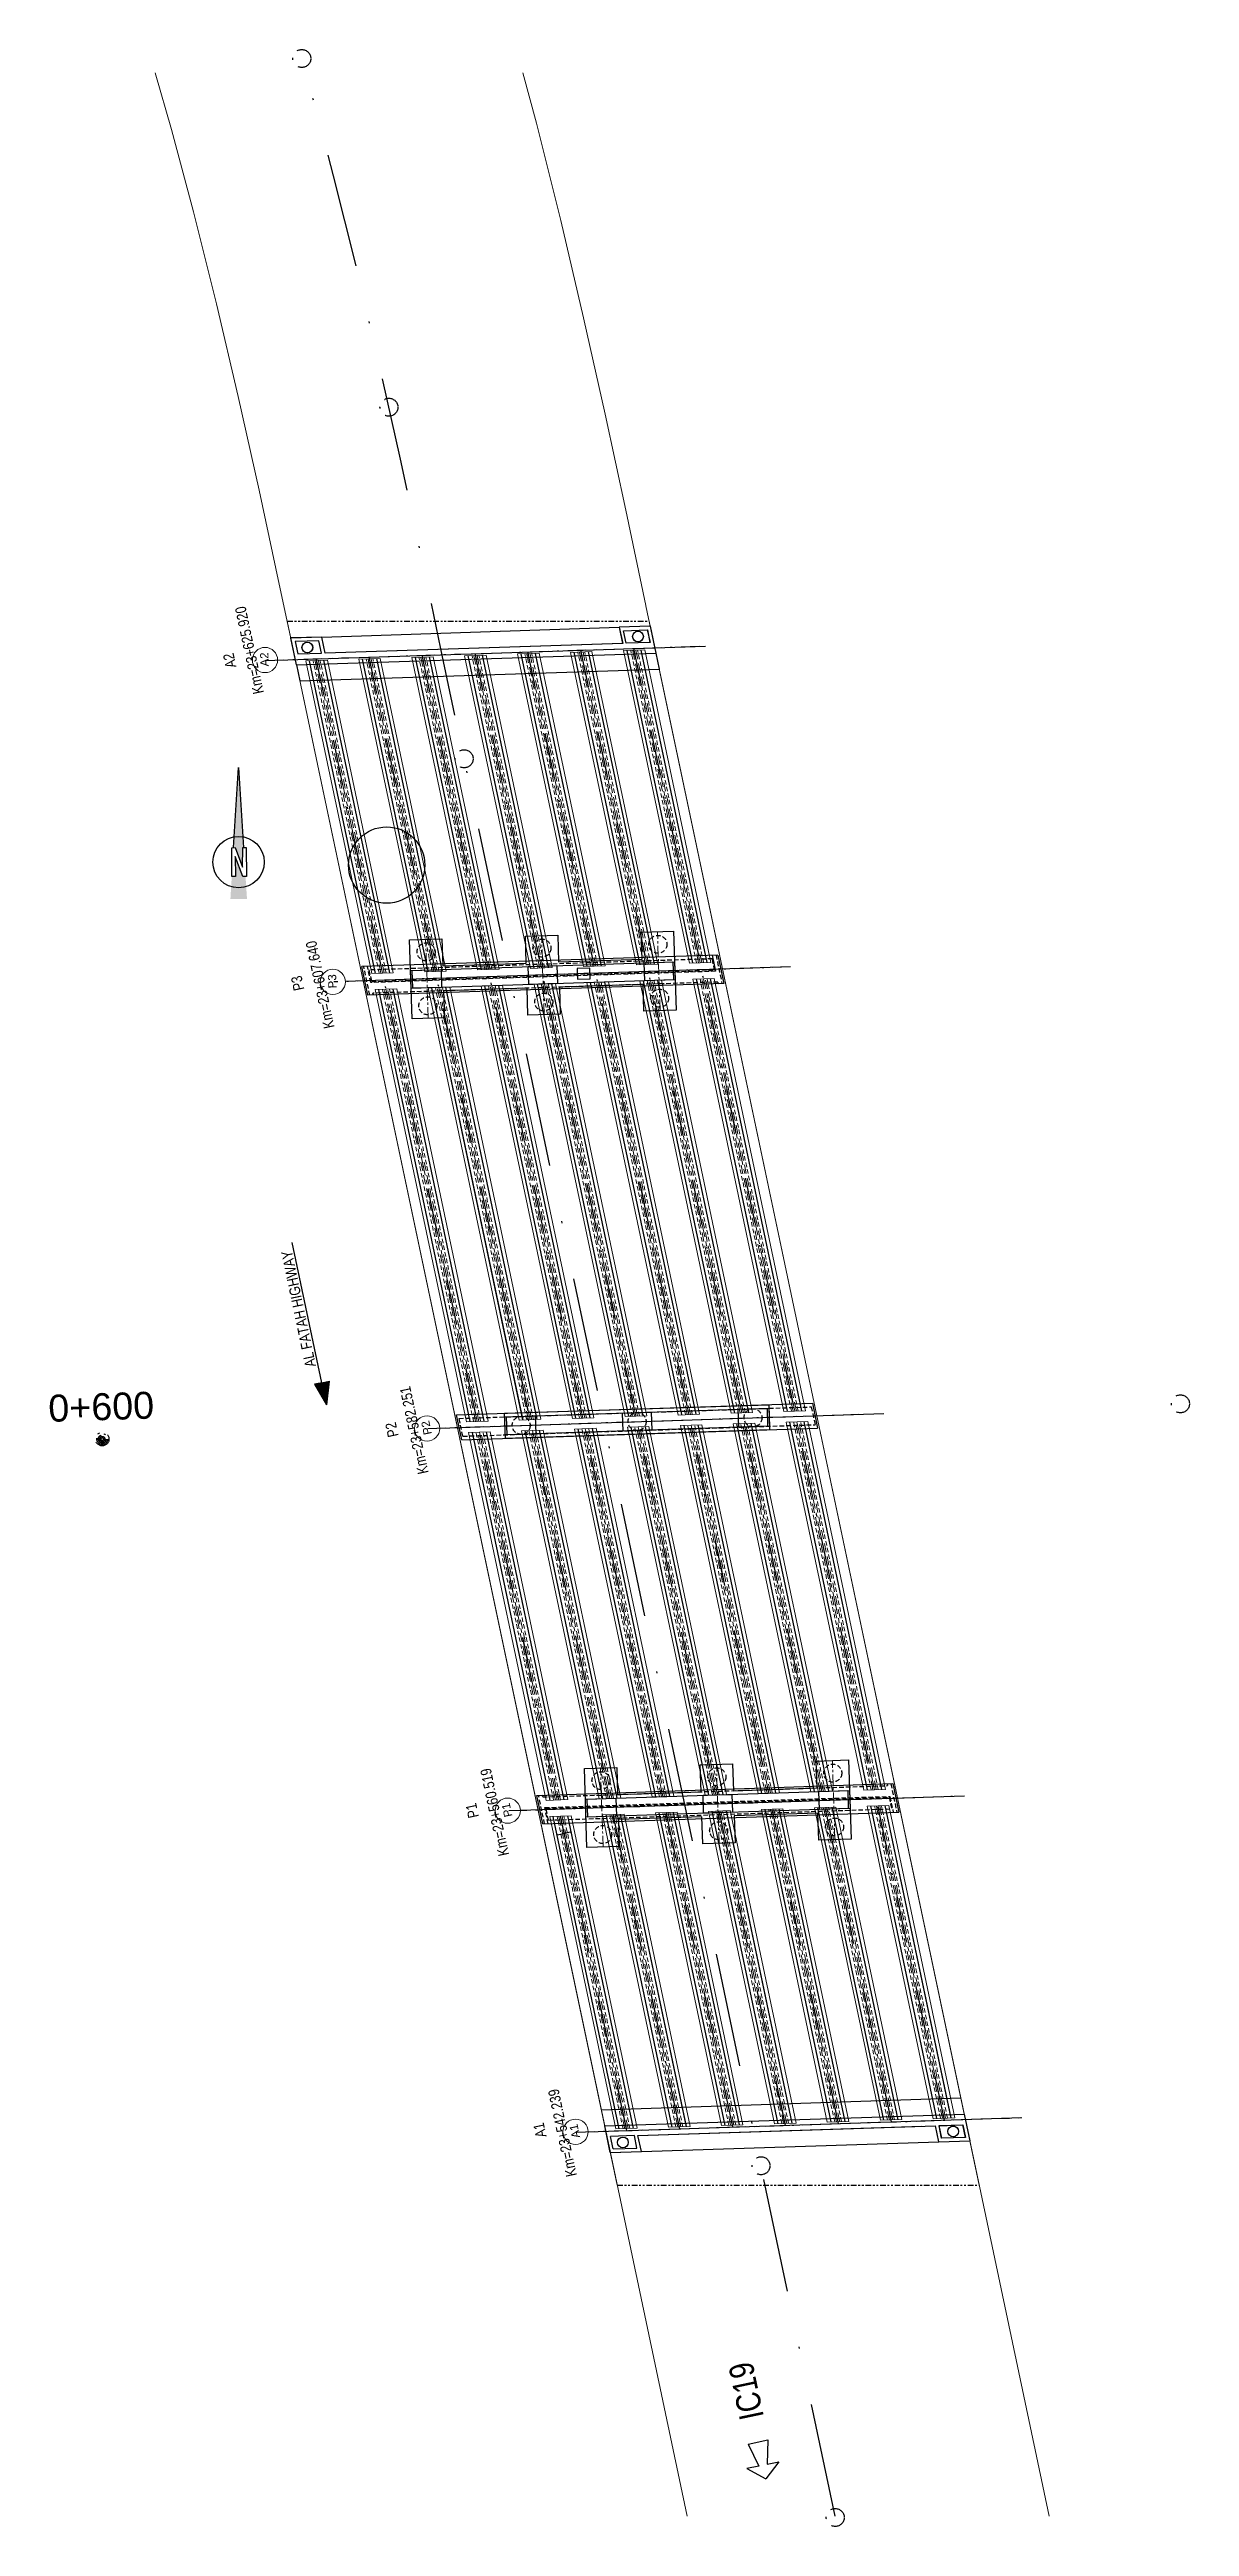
# Model space of a CAD drawing. Header units: metres. Extents: x 224451 to 224514, y 3642199 to 3642337.
import ezdxf
from ezdxf.enums import TextEntityAlignment as Align

# ---------------------------------------------------------------- set-up
doc = ezdxf.new("R2010")
doc.units = ezdxf.units.M
for name, pattern in [('CENTER', [2, 1.25, -0.25, 0.25, -0.25]), ('DASHDOT', [25.4, 12.7, -6.35, 0, -6.35]), ('DASHDOT2', [0.5, 0.25, -0.125, 0, -0.125]), ('DASHDOTX2', [2, 1, -0.5, 0, -0.5]), ('DASHED', [0.75, 0.5, -0.25]), ('Eixos TRI-312-Part4$0$DASHDOTX2', [2, 1, -0.5, 0, -0.5]), ('HIDDEN', [0.375, 0.25, -0.125]), ('PHANTOM2', [1.25, 0.625, -0.125, 0.125, -0.125, 0.125, -0.125]), ('right of way LBCD$0$DIVIDE', [1.25, 0.5, -0.25, 0, -0.25, 0, -0.25])]:
    doc.linetypes.add(name, pattern=pattern)
for name, color, linetype in [('-أعمدة', 3, 'Continuous'), ('-خوازيق', 7, 'Continuous'), ('-قاعدة', 4, 'Continuous'), ('-محاور', 1, 'Continuous'), ('00-Pn-R-Cut line', 1, 'PHANTOM2'), ('_Alinhamentos de pilares', 2, 'DASHDOTX2'), ('_Alinhamentos de vigas', 4, 'DASHDOT2'), ('_LIMITE DO TABULEIRO', 7, 'Continuous'), ('Corte_G', 3, 'Continuous'), ('Eixos TRI-312-Part4$0$AXIS_ROADS', 1, 'Eixos TRI-312-Part4$0$DASHDOTX2'), ('Eixos TRI-312-Part4$0$AXIS_TRR', 1, 'Eixos TRI-312-Part4$0$DASHDOTX2'), ('Invisivel', 1, 'HIDDEN'), ('Invisível_G', 1, 'HIDDEN'), ('right of way LBCD$0$R.O.W. LBCD', 5, 'right of way LBCD$0$DIVIDE'), ('TEXTO', 7, 'Continuous'), ('Txt Planta ICs-Part3$0$Norte Centro', 7, 'Continuous'), ('Vista_G', 7, 'Continuous')]:
    doc.layers.add(name, color=color, linetype=linetype)
for name, color, linetype, lineweight in [('Coordinate Points', 7, 'Continuous', 0), ('S-BEAM-CNTR', 253, 'CENTER', 5), ('S-BEAM-HDEN', 3, 'DASHED', 20), ('S-BRDG-PCST', 91, 'Continuous', 20), ('S-COLS-CNTR', 253, 'CENTER', 5), ('S-FNDN-CNTR', 1, 'CENTER', 5), ('S-TEXT-0050', 2, 'Continuous', 9), ('Traçado TRI-312-Part4$0$Shoulder', 10, 'Continuous', 5)]:
    doc.layers.add(name, color=color, linetype=linetype, lineweight=lineweight)
doc.styles.add('Arial', font='arial.ttf')
doc.styles.add('Eixos TRI-312-Part4$0$STANDARD', font='arial.ttf')
doc.styles.add('S-TEXT-METR-MILL-075', font='arial.ttf', dxfattribs={"height": 0.1875})
doc.styles.get("Standard").update_dxf_attribs({"font": 'simplex.shx'})
doc.dimstyles.get("Standard").update_dxf_attribs({"dimtxt": 0.18, "dimasz": 0.18, "dimexe": 0.18, "dimexo": 0.0625, "dimgap": 0.09, "dimtad": 0, "dimtih": 1, "dimtoh": 1, "dimdec": 4, "dimzin": 0, "dimdsep": 46, "dimtxsty": 'Standard', "dimcen": 0.09, "dimadec": 0, "dimazin": 0, "dimtfac": 1, "dimtdec": 4, "dimtofl": 0, "dimtmove": 0, "dimatfit": 3, "dimfxl": 1, "dimtolj": 1, "dimtzin": 0, "dimarcsym": 0})

# ---------------------------------------------------------------- blocks, each defined once
blk = doc.blocks.new('45rtdf')
at = {"layer": '00-Pn-R-Cut line', "ltscale": 0.5}
for p, q in [((224463.87, 3642305.39), (224484, 3642305.39)), ((224482.22, 3642218.39), (224502.36, 3642218.39))]:
    blk.add_line(p, q, dxfattribs=at)
at = {"layer": '_Alinhamentos de pilares'}
for p, q in [((224462.69, 3642303.21), (224487.14, 3642304.01)), ((224491.87, 3642286.16), (224466.46, 3642285.33)), ((224471.7, 3642260.48), (224495.64, 3642261.27)), ((224476.19, 3642239.22), (224501.09, 3642240.03)), ((224479.96, 3642221.33), (224504.73, 3642222.14))]:
    blk.add_line(p, q, dxfattribs=at)
at = {"layer": '_Alinhamentos de vigas', "color": 1, "linetype": 'Continuous'}
for p, q in [((224468.78, 3642285.8), (224465.11, 3642303.19)), ((224469.57, 3642285.83), (224465.9, 3642303.22)), ((224471.72, 3642285.9), (224468.05, 3642303.29)), ((224472.51, 3642285.92), (224468.85, 3642303.31)), ((224474.67, 3642285.99), (224471, 3642303.38)), ((224475.46, 3642286.02), (224471.79, 3642303.41)), ((224477.61, 3642286.09), (224473.94, 3642303.48)), ((224478.4, 3642286.12), (224474.73, 3642303.51)), ((224480.55, 3642286.19), (224476.89, 3642303.58)), ((224481.35, 3642286.21), (224477.68, 3642303.6)), ((224483.5, 3642286.28), (224479.83, 3642303.67)), ((224484.29, 3642286.31), (224480.62, 3642303.7)), ((224486.44, 3642286.38), (224482.77, 3642303.77)), ((224487.23, 3642286.41), (224483.56, 3642303.79)), ((224474.04, 3642260.86), (224468.97, 3642284.91)), ((224474.83, 3642260.89), (224469.76, 3642284.93)), ((224476.98, 3642260.96), (224471.91, 3642285)), ((224477.78, 3642260.98), (224472.7, 3642285.03)), ((224479.93, 3642261.05), (224474.86, 3642285.1)), ((224480.72, 3642261.08), (224475.65, 3642285.13)), ((224482.87, 3642261.15), (224477.8, 3642285.2)), ((224483.66, 3642261.18), (224478.59, 3642285.22)), ((224485.82, 3642261.25), (224480.74, 3642285.29)), ((224486.61, 3642261.27), (224481.53, 3642285.32)), ((224488.76, 3642261.34), (224483.69, 3642285.39)), ((224489.55, 3642261.37), (224484.48, 3642285.41)), ((224491.7, 3642261.44), (224486.63, 3642285.49)), ((224492.49, 3642261.46), (224487.42, 3642285.51)), ((224478.49, 3642239.79), (224474.17, 3642260.26)), ((224479.28, 3642239.82), (224474.96, 3642260.29)), ((224481.43, 3642239.89), (224477.11, 3642260.36)), ((224482.22, 3642239.92), (224477.9, 3642260.39)), ((224484.37, 3642239.99), (224480.05, 3642260.46)), ((224485.16, 3642240.01), (224480.85, 3642260.48)), ((224487.32, 3642240.08), (224483, 3642260.55)), ((224488.11, 3642240.11), (224483.79, 3642260.58)), ((224490.26, 3642240.18), (224485.94, 3642260.65)), ((224491.05, 3642240.21), (224486.73, 3642260.68)), ((224493.2, 3642240.28), (224488.88, 3642260.75)), ((224493.99, 3642240.3), (224489.68, 3642260.77)), ((224496.15, 3642240.37), (224491.83, 3642260.84)), ((224496.94, 3642240.4), (224492.62, 3642260.87)), ((224497.85, 3642222.02), (224494.18, 3642239.41)), ((224500, 3642222.09), (224496.34, 3642239.48)), ((224500.8, 3642222.11), (224497.13, 3642239.5)), ((224482.34, 3642221.51), (224478.67, 3642238.9)), ((224483.13, 3642221.54), (224479.47, 3642238.93)), ((224485.29, 3642221.61), (224481.62, 3642239)), ((224486.08, 3642221.63), (224482.41, 3642239.02)), ((224488.23, 3642221.7), (224484.56, 3642239.09)), ((224489.02, 3642221.73), (224485.35, 3642239.12)), ((224491.17, 3642221.8), (224487.5, 3642239.19)), ((224491.96, 3642221.83), (224488.3, 3642239.21)), ((224494.12, 3642221.9), (224490.45, 3642239.29)), ((224494.91, 3642221.92), (224491.24, 3642239.31)), ((224497.06, 3642221.99), (224493.39, 3642239.38))]:
    blk.add_line(p, q, dxfattribs=at)
at = {"layer": '_Alinhamentos de vigas', "ltscale": 10}
for p, q in [((224482.76, 3642221.42), (224465.49, 3642303.3)), ((224485.7, 3642221.52), (224468.43, 3642303.4)), ((224488.65, 3642221.62), (224471.37, 3642303.5)), ((224491.59, 3642221.71), (224474.32, 3642303.59)), ((224494.53, 3642221.81), (224477.26, 3642303.69)), ((224497.48, 3642221.91), (224480.2, 3642303.78)), ((224500.42, 3642222), (224483.15, 3642303.88))]:
    blk.add_line(p, q, dxfattribs=at)
at = {"layer": '_LIMITE DO TABULEIRO'}
for p, q in [((224487.82, 3642286.82), (224468.03, 3642286.18)), ((224487.51, 3642286.81), (224487.7, 3642285.92)), ((224487.82, 3642286.82), (224488.15, 3642285.23)), ((224468.36, 3642284.59), (224468.03, 3642286.18)), ((224488.15, 3642285.23), (224468.36, 3642284.59)), ((224473.29, 3642261.24), (224493.08, 3642261.88)), ((224493.08, 3642261.88), (224493.37, 3642260.49)), ((224473.58, 3642259.84), (224473.29, 3642261.24)), ((224473.58, 3642259.84), (224493.37, 3642260.49)), ((224477.75, 3642240.07), (224497.55, 3642240.72)), ((224478.09, 3642238.48), (224477.75, 3642240.07)), ((224497.55, 3642240.72), (224497.88, 3642239.13)), ((224478.09, 3642238.48), (224497.88, 3642239.13))]:
    blk.add_line(p, q, dxfattribs=at)
at = {"layer": 'Corte_G', "color": 3, "linetype": 'Continuous', "ltscale": 10}
for p, q in [((224464.38, 3642302.97), (224464.07, 3642304.46)), ((224483.9, 3642304.91), (224484.05, 3642304.21)), ((224484.06, 3642305.11), (224484.38, 3642303.62)), ((224464.38, 3642302.97), (224484.38, 3642303.62))]:
    blk.add_line(p, q, dxfattribs=at)
at = {"layer": 'Corte_G'}
for p, q in [((224481.53, 3642221.68), (224501.52, 3642222.34)), ((224481.84, 3642220.19), (224481.53, 3642221.68)), ((224483.38, 3642221.14), (224499.93, 3642221.69)), ((224483.38, 3642221.14), (224499.16, 3642221.66)), ((224501.59, 3642221.04), (224501.45, 3642221.74)), ((224481.84, 3642220.19), (224483.57, 3642220.25)), ((224482, 3642220.4), (224481.86, 3642221.09)), ((224500.11, 3642220.79), (224501.84, 3642220.85))]:
    blk.add_line(p, q, dxfattribs=at)
at = {"layer": 'Corte_G', "color": 3, "linetype": 'Continuous', "ltscale": 10}
for points in [[(224484.06, 3642305.11), (224482.34, 3642305.06), (224482.53, 3642304.16), (224465.98, 3642303.62), (224465.79, 3642304.51), (224464.07, 3642304.46)], [(224464.46, 3642303.57), (224465.78, 3642303.61), (224465.63, 3642304.31), (224464.31, 3642304.27), (224464.46, 3642303.57)], [(224484.05, 3642304.21), (224482.73, 3642304.17), (224482.58, 3642304.86), (224483.9, 3642304.91)]]:
    blk.add_lwpolyline(points, dxfattribs=at)
at = {"layer": 'Corte_G'}
for points in [[(224500.11, 3642220.79), (224499.93, 3642221.69)], [(224501.59, 3642221.04), (224500.27, 3642221), (224500.13, 3642221.69), (224501.45, 3642221.74)], [(224482, 3642220.4), (224483.32, 3642220.44), (224483.18, 3642221.14), (224481.86, 3642221.09)], [(224483.57, 3642220.25), (224483.38, 3642221.14)]]:
    blk.add_lwpolyline(points, dxfattribs=at)
at = {"layer": 'Invisivel', "linetype": 'HIDDEN'}
for p, q in [((224487.72, 3642286.82), (224488.05, 3642285.23)), ((224468.46, 3642284.59), (224468.13, 3642286.18)), ((224468.52, 3642285.29), (224468.33, 3642286.19)), ((224487.7, 3642285.92), (224468.52, 3642285.29)), ((224487.83, 3642285.32), (224468.64, 3642284.7)), ((224487.83, 3642285.32), (224487.85, 3642285.22)), ((224468.67, 3642284.6), (224468.64, 3642284.7)), ((224473.43, 3642261.04), (224493.02, 3642261.68)), ((224493.02, 3642261.68), (224493.23, 3642260.69)), ((224473.64, 3642260.05), (224473.43, 3642261.04)), ((224473.64, 3642260.05), (224493.23, 3642260.69)), ((224478.19, 3642238.48), (224477.85, 3642240.07)), ((224478.08, 3642239.98), (224478.06, 3642240.08)), ((224478.08, 3642239.98), (224497.26, 3642240.61)), ((224478.2, 3642239.39), (224497.39, 3642240.01)), ((224478.26, 3642239.34), (224497.35, 3642239.96)), ((224497.24, 3642240.71), (224497.26, 3642240.61)), ((224497.35, 3642239.96), (224497.48, 3642239.32)), ((224497.39, 3642240.01), (224497.58, 3642239.12)), ((224497.44, 3642240.71), (224497.78, 3642239.12)), ((224478.39, 3642238.49), (224478.2, 3642239.39)), ((224478.4, 3642238.69), (224478.26, 3642239.34)), ((224478.4, 3642238.69), (224497.48, 3642239.32))]:
    blk.add_line(p, q, dxfattribs=at)
blk.add_lwpolyline([(224468.56, 3642285.34), (224487.64, 3642285.97), (224487.51, 3642286.61), (224468.42, 3642285.99)], close=True, dxfattribs=at)
at = {"layer": 'Invisível_G', "ltscale": 7.5}
blk.add_lwpolyline([(224480.7, 3642286.09), (224479.99, 3642286.07), (224480.01, 3642285.47), (224480.72, 3642285.49)], close=True, dxfattribs=at)
at = {"layer": 'right of way LBCD$0$R.O.W. LBCD', "color": 1, "linetype": 'ByBlock'}
for centre in [(224464.99, 3642303.93), (224483.38, 3642304.54), (224500.91, 3642221.37), (224482.54, 3642220.76)]:
    blk.add_circle(centre, 0.3, dxfattribs=at)
at = {"layer": 'S-BEAM-CNTR'}
for points in [[(224469.18, 3642285.81), (224465.51, 3642303.2)], [(224472.12, 3642285.91), (224468.45, 3642303.3)], [(224475.06, 3642286.01), (224471.39, 3642303.39)], [(224478.01, 3642286.1), (224474.34, 3642303.49)], [(224480.95, 3642286.2), (224477.28, 3642303.59)], [(224483.89, 3642286.3), (224480.22, 3642303.68)], [(224486.84, 3642286.39), (224483.17, 3642303.78)], [(224474.44, 3642260.87), (224469.36, 3642284.92)], [(224477.38, 3642260.97), (224472.31, 3642285.02)], [(224480.32, 3642261.06), (224475.25, 3642285.11)], [(224483.27, 3642261.16), (224478.19, 3642285.21)], [(224486.21, 3642261.25), (224481.14, 3642285.31)], [(224489.16, 3642261.35), (224484.08, 3642285.4)], [(224492.1, 3642261.45), (224487.03, 3642285.5)], [(224478.88, 3642239.81), (224474.56, 3642260.28)], [(224481.82, 3642239.9), (224477.51, 3642260.37)], [(224484.77, 3642240), (224480.45, 3642260.47)], [(224487.71, 3642240.1), (224483.39, 3642260.57)], [(224490.66, 3642240.19), (224486.34, 3642260.66)], [(224493.6, 3642240.29), (224489.28, 3642260.76)], [(224496.54, 3642240.38), (224492.22, 3642260.85)], [(224500.4, 3642222.1), (224496.73, 3642239.49)], [(224482.74, 3642221.53), (224479.07, 3642238.91)], [(224485.68, 3642221.62), (224482.01, 3642239.01)], [(224488.62, 3642221.72), (224484.96, 3642239.11)], [(224491.57, 3642221.81), (224487.9, 3642239.2)], [(224494.51, 3642221.91), (224490.84, 3642239.3)], [(224497.46, 3642222.01), (224493.79, 3642239.39)]]:
    blk.add_lwpolyline(points, dxfattribs=at)
at = {"layer": 'S-BEAM-HDEN', "ltscale": 0.5}
for p, q in [((224468.98, 3642285.81), (224465.31, 3642303.2)), ((224469.37, 3642285.82), (224465.7, 3642303.21)), ((224471.93, 3642285.9), (224468.26, 3642303.29)), ((224472.31, 3642285.92), (224468.64, 3642303.3)), ((224474.87, 3642286), (224471.2, 3642303.39)), ((224475.26, 3642286.01), (224471.59, 3642303.4)), ((224477.81, 3642286.1), (224474.15, 3642303.48)), ((224478.2, 3642286.11), (224474.53, 3642303.5)), ((224480.76, 3642286.19), (224477.09, 3642303.58)), ((224481.14, 3642286.21), (224477.47, 3642303.59)), ((224483.7, 3642286.29), (224480.03, 3642303.68)), ((224484.09, 3642286.3), (224480.42, 3642303.69)), ((224486.64, 3642286.39), (224482.98, 3642303.77)), ((224487.03, 3642286.4), (224483.36, 3642303.79)), ((224474.24, 3642260.86), (224469.17, 3642284.91)), ((224474.63, 3642260.88), (224469.56, 3642284.93)), ((224477.19, 3642260.96), (224472.11, 3642285.01)), ((224477.57, 3642260.97), (224472.5, 3642285.02)), ((224480.13, 3642261.06), (224475.06, 3642285.11)), ((224480.52, 3642261.07), (224475.44, 3642285.12)), ((224483.08, 3642261.15), (224478, 3642285.2)), ((224483.46, 3642261.17), (224478.39, 3642285.22)), ((224486.02, 3642261.25), (224480.95, 3642285.3)), ((224486.4, 3642261.26), (224481.33, 3642285.31)), ((224488.96, 3642261.34), (224483.89, 3642285.4)), ((224489.35, 3642261.36), (224484.27, 3642285.41)), ((224491.91, 3642261.44), (224486.83, 3642285.49)), ((224492.29, 3642261.45), (224487.22, 3642285.5)), ((224478.69, 3642239.8), (224474.37, 3642260.27)), ((224479.07, 3642239.81), (224474.76, 3642260.28)), ((224481.63, 3642239.9), (224477.31, 3642260.37)), ((224482.02, 3642239.91), (224477.7, 3642260.38)), ((224484.58, 3642239.99), (224480.26, 3642260.46)), ((224484.96, 3642240.01), (224480.64, 3642260.48)), ((224487.52, 3642240.09), (224483.2, 3642260.56)), ((224487.9, 3642240.1), (224483.59, 3642260.57)), ((224490.46, 3642240.19), (224486.14, 3642260.66)), ((224490.85, 3642240.2), (224486.53, 3642260.67)), ((224493.41, 3642240.28), (224489.09, 3642260.75)), ((224493.79, 3642240.3), (224489.47, 3642260.76)), ((224496.35, 3642240.38), (224492.03, 3642260.85)), ((224496.74, 3642240.39), (224492.42, 3642260.86)), ((224497.65, 3642222.01), (224493.98, 3642239.4)), ((224500.21, 3642222.1), (224496.54, 3642239.48)), ((224500.59, 3642222.11), (224496.92, 3642239.5)), ((224482.55, 3642221.52), (224478.88, 3642238.91)), ((224482.93, 3642221.53), (224479.26, 3642238.92)), ((224485.49, 3642221.62), (224481.82, 3642239)), ((224485.87, 3642221.63), (224482.21, 3642239.02)), ((224488.43, 3642221.71), (224484.76, 3642239.1)), ((224488.82, 3642221.72), (224485.15, 3642239.11)), ((224491.38, 3642221.81), (224487.71, 3642239.2)), ((224491.76, 3642221.82), (224488.09, 3642239.21)), ((224494.32, 3642221.9), (224490.65, 3642239.29)), ((224494.7, 3642221.92), (224491.04, 3642239.3)), ((224497.26, 3642222), (224493.59, 3642239.39))]:
    blk.add_line(p, q, dxfattribs=at)
at = {"layer": 'S-BEAM-HDEN'}
for p, q in [((224469.08, 3642285.81), (224465.42, 3642303.2)), ((224469.27, 3642285.82), (224465.6, 3642303.21)), ((224472.03, 3642285.91), (224468.36, 3642303.3)), ((224472.21, 3642285.91), (224468.54, 3642303.3)), ((224474.97, 3642286), (224471.3, 3642303.39)), ((224475.15, 3642286.01), (224471.49, 3642303.4)), ((224477.91, 3642286.1), (224474.25, 3642303.49)), ((224478.1, 3642286.11), (224474.43, 3642303.49)), ((224480.86, 3642286.2), (224477.19, 3642303.58)), ((224481.04, 3642286.2), (224477.37, 3642303.59)), ((224483.8, 3642286.29), (224480.13, 3642303.68)), ((224483.98, 3642286.3), (224480.32, 3642303.69)), ((224486.75, 3642286.39), (224483.08, 3642303.78)), ((224486.93, 3642286.4), (224483.26, 3642303.78)), ((224474.35, 3642260.87), (224469.27, 3642284.92)), ((224474.53, 3642260.87), (224469.46, 3642284.92)), ((224477.29, 3642260.96), (224472.22, 3642285.01)), ((224477.47, 3642260.97), (224472.4, 3642285.02)), ((224480.23, 3642261.06), (224475.16, 3642285.11)), ((224480.42, 3642261.07), (224475.34, 3642285.12)), ((224483.18, 3642261.16), (224478.1, 3642285.21)), ((224483.36, 3642261.16), (224478.29, 3642285.21)), ((224486.12, 3642261.25), (224481.05, 3642285.3)), ((224486.3, 3642261.26), (224481.23, 3642285.31)), ((224489.06, 3642261.35), (224483.99, 3642285.4)), ((224489.25, 3642261.35), (224484.17, 3642285.4)), ((224492.01, 3642261.44), (224486.93, 3642285.49)), ((224492.19, 3642261.45), (224487.12, 3642285.5)), ((224478.79, 3642239.8), (224474.47, 3642260.27)), ((224478.97, 3642239.81), (224474.65, 3642260.28)), ((224481.73, 3642239.9), (224477.42, 3642260.37)), ((224481.92, 3642239.91), (224477.6, 3642260.38)), ((224484.68, 3642240), (224480.36, 3642260.47)), ((224484.86, 3642240), (224480.54, 3642260.47)), ((224487.62, 3642240.09), (224483.3, 3642260.56)), ((224487.8, 3642240.1), (224483.48, 3642260.57)), ((224490.56, 3642240.19), (224486.25, 3642260.66)), ((224490.75, 3642240.2), (224486.43, 3642260.66)), ((224493.51, 3642240.29), (224489.19, 3642260.76)), ((224493.69, 3642240.29), (224489.37, 3642260.76)), ((224496.45, 3642240.38), (224492.13, 3642260.85)), ((224496.63, 3642240.39), (224492.32, 3642260.86)), ((224497.55, 3642222.01), (224493.88, 3642239.4)), ((224500.31, 3642222.1), (224496.64, 3642239.49)), ((224500.49, 3642222.11), (224496.82, 3642239.49)), ((224482.65, 3642221.52), (224478.98, 3642238.91)), ((224482.83, 3642221.53), (224479.16, 3642238.92)), ((224485.59, 3642221.62), (224481.92, 3642239.01)), ((224485.77, 3642221.63), (224482.1, 3642239.01)), ((224488.53, 3642221.72), (224484.87, 3642239.1)), ((224488.72, 3642221.72), (224485.05, 3642239.11)), ((224491.48, 3642221.81), (224487.81, 3642239.2)), ((224491.66, 3642221.82), (224487.99, 3642239.2)), ((224494.42, 3642221.91), (224490.75, 3642239.3)), ((224494.6, 3642221.91), (224490.94, 3642239.3)), ((224497.36, 3642222), (224493.7, 3642239.39))]:
    blk.add_line(p, q, dxfattribs=at)
at = {"layer": 'S-BRDG-PCST', "ltscale": 0.5}
for p, q in [((224468.78, 3642285.8), (224465.11, 3642303.19)), ((224469.57, 3642285.83), (224465.9, 3642303.22)), ((224471.72, 3642285.9), (224468.05, 3642303.29)), ((224472.51, 3642285.92), (224468.85, 3642303.31)), ((224474.67, 3642285.99), (224471, 3642303.38)), ((224475.46, 3642286.02), (224471.79, 3642303.41)), ((224477.61, 3642286.09), (224473.94, 3642303.48)), ((224478.4, 3642286.12), (224474.73, 3642303.5)), ((224480.55, 3642286.19), (224476.89, 3642303.57)), ((224481.35, 3642286.21), (224477.68, 3642303.6)), ((224483.5, 3642286.28), (224479.83, 3642303.67)), ((224484.29, 3642286.31), (224480.62, 3642303.7)), ((224486.44, 3642286.38), (224482.77, 3642303.77)), ((224487.23, 3642286.41), (224483.56, 3642303.79)), ((224474.04, 3642260.86), (224468.97, 3642284.91)), ((224474.83, 3642260.88), (224469.76, 3642284.93)), ((224476.99, 3642260.95), (224471.91, 3642285)), ((224477.78, 3642260.98), (224472.7, 3642285.03)), ((224479.93, 3642261.05), (224474.86, 3642285.1)), ((224480.72, 3642261.08), (224475.65, 3642285.13)), ((224482.87, 3642261.15), (224477.8, 3642285.2)), ((224483.66, 3642261.17), (224478.59, 3642285.22)), ((224485.82, 3642261.24), (224480.74, 3642285.29)), ((224486.61, 3642261.27), (224481.53, 3642285.32)), ((224488.76, 3642261.34), (224483.69, 3642285.39)), ((224489.55, 3642261.36), (224484.48, 3642285.41)), ((224491.7, 3642261.43), (224486.63, 3642285.48)), ((224492.49, 3642261.46), (224487.42, 3642285.51)), ((224478.49, 3642239.79), (224474.17, 3642260.26)), ((224479.28, 3642239.82), (224474.96, 3642260.29)), ((224481.43, 3642239.89), (224477.11, 3642260.36)), ((224482.22, 3642239.92), (224477.9, 3642260.39)), ((224484.37, 3642239.99), (224480.05, 3642260.46)), ((224485.16, 3642240.01), (224480.85, 3642260.48)), ((224487.32, 3642240.08), (224483, 3642260.55)), ((224488.11, 3642240.11), (224483.79, 3642260.58)), ((224490.26, 3642240.18), (224485.94, 3642260.65)), ((224491.05, 3642240.21), (224486.73, 3642260.68)), ((224493.2, 3642240.28), (224488.88, 3642260.74)), ((224493.99, 3642240.3), (224489.68, 3642260.77)), ((224496.15, 3642240.37), (224491.83, 3642260.84)), ((224496.94, 3642240.4), (224492.62, 3642260.87)), ((224497.85, 3642222.02), (224494.18, 3642239.41)), ((224500, 3642222.09), (224496.34, 3642239.48)), ((224500.79, 3642222.12), (224497.13, 3642239.5)), ((224482.34, 3642221.51), (224478.67, 3642238.9)), ((224483.13, 3642221.54), (224479.47, 3642238.93)), ((224485.29, 3642221.61), (224481.62, 3642239)), ((224486.08, 3642221.64), (224482.41, 3642239.02)), ((224488.23, 3642221.71), (224484.56, 3642239.09)), ((224489.02, 3642221.73), (224485.35, 3642239.12)), ((224491.17, 3642221.8), (224487.5, 3642239.19)), ((224491.96, 3642221.83), (224488.3, 3642239.22)), ((224494.12, 3642221.9), (224490.45, 3642239.28)), ((224494.91, 3642221.92), (224491.24, 3642239.31)), ((224497.06, 3642221.99), (224493.39, 3642239.38))]:
    blk.add_line(p, q, dxfattribs=at)
for points in [[(224468.58, 3642285.79), (224469.77, 3642285.83), (224466.11, 3642303.22), (224464.91, 3642303.18)], [(224471.52, 3642285.89), (224472.72, 3642285.93), (224469.05, 3642303.32), (224467.85, 3642303.28)], [(224474.46, 3642285.99), (224475.66, 3642286.03), (224471.99, 3642303.41), (224470.8, 3642303.37)], [(224477.41, 3642286.08), (224478.6, 3642286.12), (224474.94, 3642303.51), (224473.74, 3642303.47)], [(224480.35, 3642286.18), (224481.55, 3642286.22), (224477.88, 3642303.61), (224476.68, 3642303.57)], [(224483.29, 3642286.28), (224484.49, 3642286.32), (224480.82, 3642303.7), (224479.63, 3642303.66)], [(224486.24, 3642286.37), (224487.44, 3642286.41), (224483.77, 3642303.8), (224482.57, 3642303.76)], [(224473.84, 3642260.85), (224475.04, 3642260.89), (224469.96, 3642284.94), (224468.77, 3642284.9)], [(224476.78, 3642260.95), (224477.98, 3642260.99), (224472.91, 3642285.04), (224471.71, 3642285)], [(224479.73, 3642261.04), (224480.92, 3642261.08), (224475.85, 3642285.13), (224474.65, 3642285.09)], [(224482.67, 3642261.14), (224483.87, 3642261.18), (224478.79, 3642285.23), (224477.6, 3642285.19)], [(224485.61, 3642261.23), (224486.81, 3642261.27), (224481.74, 3642285.33), (224480.54, 3642285.29)], [(224488.56, 3642261.33), (224489.75, 3642261.37), (224484.68, 3642285.42), (224483.48, 3642285.38)], [(224491.5, 3642261.43), (224492.7, 3642261.47), (224487.62, 3642285.52), (224486.43, 3642285.48)], [(224478.28, 3642239.79), (224479.48, 3642239.83), (224475.16, 3642260.3), (224473.96, 3642260.26)], [(224481.23, 3642239.88), (224482.42, 3642239.92), (224478.11, 3642260.39), (224476.91, 3642260.35)], [(224484.17, 3642239.98), (224485.37, 3642240.02), (224481.05, 3642260.49), (224479.85, 3642260.45)], [(224487.11, 3642240.08), (224488.31, 3642240.12), (224483.99, 3642260.59), (224482.79, 3642260.55)], [(224490.06, 3642240.17), (224491.25, 3642240.21), (224486.94, 3642260.68), (224485.74, 3642260.64)], [(224493, 3642240.27), (224494.2, 3642240.31), (224489.88, 3642260.78), (224488.68, 3642260.74)], [(224495.94, 3642240.36), (224497.14, 3642240.4), (224492.82, 3642260.87), (224491.63, 3642260.83)], [(224496.86, 3642221.99), (224498.05, 3642222.03), (224494.39, 3642239.41), (224493.19, 3642239.37)], [(224499.8, 3642222.08), (224501, 3642222.12), (224497.33, 3642239.51), (224496.13, 3642239.47)], [(224482.14, 3642221.51), (224483.34, 3642221.55), (224479.67, 3642238.93), (224478.47, 3642238.89)], [(224485.08, 3642221.6), (224486.28, 3642221.64), (224482.61, 3642239.03), (224481.41, 3642238.99)], [(224488.03, 3642221.7), (224489.22, 3642221.74), (224485.56, 3642239.13), (224484.36, 3642239.09)], [(224490.97, 3642221.79), (224492.17, 3642221.83), (224488.5, 3642239.22), (224487.3, 3642239.18)], [(224493.91, 3642221.89), (224495.11, 3642221.93), (224491.44, 3642239.32), (224490.25, 3642239.28)]]:
    blk.add_lwpolyline(points, close=True, dxfattribs=at)
at = {"layer": 'Traçado TRI-312-Part4$0$Shoulder', "color": 7}
for points in [[(224482.22, 3642218.39), (224464.55, 3642302.19), (224463.87, 3642305.39)], [(224502.36, 3642218.39), (224484, 3642305.39)]]:
    blk.add_lwpolyline(points, dxfattribs=at)
at = {"color": 1, "linetype": 'Continuous', "style": 'Arial', "width": 0.8}
for s, p in [('Km=23+625.920', (224462.06, 3642303.84)), ('Km=23+607.640', (224465.99, 3642285.23)), ('Km=23+582.251', (224471.22, 3642260.44)), ('Km=23+560.519', (224475.7, 3642239.19)), ('Km=23+542.239', (224479.47, 3642221.35))]:
    blk.add_text(s, height=0.6, rotation=102, dxfattribs=at).set_placement(p, align=Align.CENTER)
for s, p in [('A2', (224461.05, 3642302.86, -19.5)), ('P3', (224464.83, 3642284.91, -19.5)), ('P2', (224470.07, 3642260.07, -19.5)), ('P1', (224474.54, 3642238.88, -19.5)), ('A1', (224478.3, 3642221.1, -19.5))]:
    blk.add_text(s, height=0.6, rotation=102, dxfattribs=at).set_placement(p)
blk = doc.blocks.new('*D64')
at = {"color": 0, "lineweight": -2, "transparency": 16777216}
for p, q in [((224479.64, 3642238.03), (224479.32, 3642237.97)), ((224479.66, 3642237.99), (224479.65, 3642238.06)), ((224478.9, 3642237.83), (224478.89, 3642237.89)), ((224478.91, 3642237.88), (224479.22, 3642237.95))]:
    blk.add_line(p, q, dxfattribs=at)
at = {"color": 0, "transparency": 16777216}
for points in [[(224479.63, 3642238.04), (224479.64, 3642238.03), (224479.65, 3642238.04)], [(224478.91, 3642237.88), (224478.91, 3642237.88), (224478.89, 3642237.88)]]:
    blk.add_solid(points, dxfattribs=at)
at = {"layer": 'Defpoints', "color": 0, "transparency": 16777216}
for p in [(224478.89, 3642237.88), (224478.9, 3642237.82), (224479.66, 3642237.98)]:
    blk.add_point(p, dxfattribs=at)
at = {"color": 0, "transparency": 16777216, "insert": (224479.27, 3642237.96), "char_height": 0.018, "attachment_point": 5}
blk.add_mtext('\\A1;0.7800', dxfattribs=at)

msp = doc.modelspace()

# ---------------------------------------------------------------- hatches: boundary and pattern name
at = {"layer": '_Alinhamentos de pilares', "linetype": 'ByBlock'}
msp.add_hatch(color=7, dxfattribs=at).paths.add_polyline_path([(224465.79953, 3642263.02317), (224465.39184, 3642262.93717), (224466.05755, 3642261.80009), (224466.20722, 3642263.10918)])
at = {"layer": 'Txt Planta ICs-Part3$0$Norte Centro'}
h = msp.add_hatch(color=256, dxfattribs=at)
h.paths.add_polyline_path([(224461.157, 3642297.26036), (224460.92229, 3642293.39825, -0.085811781), (224461.40923, 3642293.39935)])
h.paths.add_polyline_path([(224460.9824, 3642292.79477), (224461.39321, 3642291.70334), (224461.39532, 3642292.79499), (224461.4487, 3642292.79511), (224461.40923, 3642293.39935, 0.085811781), (224460.92229, 3642293.39825), (224460.88557, 3642292.7942)])
h.paths.add_polyline_path([(224460.98855, 3642291.18705), (224460.78794, 3642291.1866), (224460.75366, 3642290.62318, 0.149653828), (224461.5904, 3642290.62509), (224461.55361, 3642291.18778), (224461.39851, 3642291.18798), (224460.97885, 3642292.31191)])
h.paths.add_polyline_path([(224460.75366, 3642290.62318), (224460.71194, 3642289.9374), (224461.63522, 3642289.93949), (224461.5904, 3642290.62509, -0.149653828)])

# ---------------------------------------------------------------- linework, layer by layer
at = {"layer": '-أعمدة', "ltscale": 0.5}
for points in [[(224483.7204, 3642286.39044), (224485.31955, 3642286.44273), (224485.35223, 3642285.44326), (224483.75308, 3642285.39097)], [(224470.82729, 3642285.96888), (224472.42644, 3642286.02116), (224472.45912, 3642285.0217), (224470.85997, 3642284.96941)], [(224477.27385, 3642286.17966), (224478.87299, 3642286.23195), (224478.90567, 3642285.23248), (224477.30653, 3642285.18019)], [(224488.96113, 3642261.54844), (224490.56027, 3642261.60072), (224490.59295, 3642260.60126), (224488.99381, 3642260.54897)], [(224476.06802, 3642261.12687), (224477.66716, 3642261.17916), (224477.69984, 3642260.17969), (224476.1007, 3642260.12741)], [(224482.51457, 3642261.33765), (224484.11372, 3642261.38994), (224484.1464, 3642260.39048), (224482.54725, 3642260.33819)], [(224480.55408, 3642239.86212), (224482.15323, 3642239.9144), (224482.18591, 3642238.91494), (224480.58676, 3642238.86265)], [(224487.00064, 3642240.0729), (224488.59978, 3642240.12519), (224488.63246, 3642239.12572), (224487.03332, 3642239.07343)], [(224493.44719, 3642240.28368), (224495.04634, 3642240.33597), (224495.07902, 3642239.3365), (224493.47987, 3642239.28421)]]:
    msp.add_lwpolyline(points, close=True, dxfattribs=at)
at = {"layer": '-خوازيق', "linetype": 'DASHED', "ltscale": 0.5}
for centre in [(224478.04074, 3642287.20527), (224484.48729, 3642287.41605), (224471.59418, 3642286.99449), (224484.58533, 3642284.41765), (224471.69222, 3642283.99609), (224478.13878, 3642284.20687), (224489.77704, 3642261.07485), (224476.88393, 3642260.65328), (224483.33049, 3642260.86406), (224481.32097, 3642240.88773), (224487.76753, 3642241.09851), (224494.21408, 3642241.30929), (224481.41901, 3642237.88933), (224487.86557, 3642238.10011), (224494.31212, 3642238.31089)]:
    msp.add_circle(centre, 0.5, dxfattribs=at)
at = {"layer": '-قاعدة', "ltscale": 0.5}
for points in [[(224472.51985, 3642286.22432), (224477.16736, 3642286.37628), (224477.11834, 3642287.87548), (224478.91738, 3642287.93431), (224478.9664, 3642286.43511), (224483.61392, 3642286.58707), (224483.5649, 3642288.08626), (224485.36394, 3642288.14509), (224485.50773, 3642283.74744), (224483.70869, 3642283.68861), (224483.65967, 3642285.18781), (224479.01215, 3642285.03585), (224479.06117, 3642283.53666), (224477.26213, 3642283.47783), (224477.21311, 3642284.97703), (224472.5656, 3642284.82507), (224472.61462, 3642283.32587), (224470.81558, 3642283.26705), (224470.67179, 3642287.6647), (224472.47083, 3642287.72352)], [(224470.72734, 3642285.96561), (224485.41949, 3642286.446), (224485.45217, 3642285.44653), (224470.76002, 3642284.96614)], [(224475.96154, 3642261.3235), (224490.65368, 3642261.80388), (224490.69944, 3642260.40463), (224476.00729, 3642259.92424)], [(224475.96807, 3642261.1236), (224490.66022, 3642261.60399), (224490.6929, 3642260.60453), (224476.00075, 3642260.12414)], [(224482.24664, 3642240.11756), (224486.89415, 3642240.26952), (224486.84513, 3642241.76872), (224488.64417, 3642241.82755), (224488.69319, 3642240.32835), (224493.34071, 3642240.48031), (224493.29169, 3642241.9795), (224495.09073, 3642242.03833), (224495.23452, 3642237.64068), (224493.43548, 3642237.58185), (224493.38646, 3642239.08105), (224488.73894, 3642238.92909), (224488.78796, 3642237.4299), (224486.98892, 3642237.37107), (224486.93991, 3642238.87027), (224482.29239, 3642238.71831), (224482.34141, 3642237.21911), (224480.54237, 3642237.16029), (224480.39858, 3642241.55794), (224482.19762, 3642241.61676)], [(224480.45413, 3642239.85885), (224495.14628, 3642240.33924), (224495.17896, 3642239.33977), (224480.48681, 3642238.85938)]]:
    msp.add_lwpolyline(points, close=True, dxfattribs=at)
at = {"layer": '-محاور', "color": 1, "ltscale": 0.5}
for p, q in [((224463.33787, 3642303.23335), (224487.13613, 3642304.01148)), ((224491.86709, 3642286.15654), (224467.11119, 3642285.3471)), ((224476.83798, 3642239.24034), (224501.53841, 3642240.04797)), ((224480.6113, 3642221.3541), (224504.72953, 3642222.14269))]:
    msp.add_line(p, q, dxfattribs=at)
msp.add_lwpolyline([(224472.35192, 3642260.5051), (224497.05235, 3642261.31273)], dxfattribs=at)
msp.add_circle((224469.403, 3642291.825), 2.1225)
at = {"layer": '_Alinhamentos de pilares', "color": 7, "linetype": 'ByBlock'}
for p, q in [((224465.79953, 3642263.02317), (224464.14154, 3642270.8331)), ((224465.79953, 3642263.02317), (224465.39184, 3642262.93717)), ((224465.39184, 3642262.93717), (224466.05755, 3642261.80009)), ((224465.79953, 3642263.02317), (224466.20722, 3642263.10918)), ((224466.20722, 3642263.10918), (224466.05755, 3642261.80009))]:
    msp.add_line(p, q, dxfattribs=at)
at = {"layer": 'Corte_G', "color": 3, "linetype": 'Continuous', "ltscale": 10}
for p, q in [((224464.381, 3642302.96729), (224464.06563, 3642304.45778)), ((224483.90164, 3642304.90625), (224484.04838, 3642304.21068)), ((224484.06272, 3642305.11163), (224484.37716, 3642303.62111)), ((224464.381, 3642302.96729), (224484.37716, 3642303.62111))]:
    msp.add_line(p, q, dxfattribs=at)
at = {"layer": 'Corte_G'}
for p, q in [((224481.52915, 3642221.68427), (224501.52482, 3642222.33807)), ((224481.84359, 3642220.19375), (224481.52915, 3642221.68427)), ((224483.38044, 3642221.14448), (224499.92508, 3642221.68544)), ((224483.38044, 3642221.14448), (224499.16383, 3642221.66055)), ((224501.4476, 3642221.73522), (224501.59434, 3642221.03965)), ((224501.52482, 3642222.33807), (224501.83927, 3642220.84755)), ((224481.84359, 3642220.19375), (224483.5691, 3642220.25017)), ((224482.00466, 3642220.39912), (224481.85792, 3642221.0947)), ((224500.11375, 3642220.79113), (224501.83927, 3642220.84755))]:
    msp.add_line(p, q, dxfattribs=at)
at = {"layer": 'Corte_G', "color": 3, "linetype": 'Continuous', "ltscale": 10}
for points in [[(224484.06272, 3642305.11163), (224482.3372, 3642305.05521), (224482.52587, 3642304.1609), (224465.98055, 3642303.61991), (224465.79133, 3642304.51421), (224464.06563, 3642304.45778)], [(224464.45787, 3642303.57013), (224465.77753, 3642303.61328), (224465.63035, 3642304.30884), (224464.3107, 3642304.26569), (224464.45787, 3642303.57013)], [(224484.04838, 3642304.21068), (224482.72887, 3642304.16753), (224482.58213, 3642304.86311), (224483.90164, 3642304.90625)]]:
    msp.add_lwpolyline(points, dxfattribs=at)
at = {"layer": 'Corte_G'}
for points in [[(224500.11375, 3642220.79113), (224499.92508, 3642221.68544)], [(224501.59434, 3642221.03965), (224500.27483, 3642220.9965), (224500.12809, 3642221.69208), (224501.4476, 3642221.73522)], [(224482.00466, 3642220.39912), (224483.32418, 3642220.44227), (224483.17744, 3642221.13784), (224481.85792, 3642221.0947)], [(224483.5691, 3642220.25017), (224483.38044, 3642221.14448)]]:
    msp.add_lwpolyline(points, dxfattribs=at)
at = {"layer": 'Eixos TRI-312-Part4$0$AXIS_ROADS'}
for centre, radius in [((224513.55156, 3642261.8522), 0.5), ((224453.58361, 3642259.89143), 0.375), ((224453.58361, 3642259.89143), 0.3), ((224453.58361, 3642259.89143), 0.225), ((224453.58361, 3642259.89143), 0.15), ((224453.58361, 3642259.89143), 0.075)]:
    msp.add_circle(centre, radius, dxfattribs=at)
at = {"layer": 'Eixos TRI-312-Part4$0$AXIS_TRR', "color": 3, "linetype": 'DASHDOT', "ltscale": 0.5, "flags": 128}
msp.add_lwpolyline([(224494.33809, 3642199.96591), (224472.42232, 3642303.85065), (224471.30448, 3642309.13368), (224470.16764, 3642314.41265), (224468.99282, 3642319.68329), (224467.76115, 3642324.94091), (224466.45391, 3642330.18023), (224465.18709, 3642334.91238), (224464.90134, 3642335.90605)], dxfattribs=at)
at = {"layer": 'Eixos TRI-312-Part4$0$AXIS_TRR'}
for centre in [(224464.68416, 3642336.69865), (224469.53076, 3642317.29777), (224473.71149, 3642297.73973), (224490.22501, 3642219.46263), (224494.35339, 3642199.89336)]:
    msp.add_circle(centre, 0.5, dxfattribs=at)
at = {"layer": 'right of way LBCD$0$R.O.W. LBCD', "color": 1, "linetype": 'ByBlock'}
for centre in [(224464.99478, 3642303.93112), (224483.37991, 3642304.54167), (224500.91064, 3642221.37378), (224482.54206, 3642220.75849)]:
    msp.add_circle(centre, 0.3, dxfattribs=at)
at = {"layer": 'S-COLS-CNTR', "color": 1, "ltscale": 0.5}
for points in [[(224471.7151, 3642283.29646), (224471.57131, 3642287.69411)], [(224478.16165, 3642283.50724), (224478.01786, 3642287.90489)], [(224484.60821, 3642283.71803), (224484.46442, 3642288.11568)], [(224481.44189, 3642237.1897), (224481.2981, 3642241.58735)], [(224487.88844, 3642237.40048), (224487.74465, 3642241.79813)], [(224494.335, 3642237.61127), (224494.19121, 3642242.00892)]]:
    msp.add_lwpolyline(points, dxfattribs=at)
at = {"layer": 'S-FNDN-CNTR', "linetype": 'Continuous'}
for centre in [(224462.63511, 3642303.23335), (224466.40881, 3642285.32414), (224471.64954, 3642260.48213), (224476.1356, 3642239.21738), (224479.90855, 3642221.3541)]:
    msp.add_circle(centre, 0.70275, dxfattribs=at)
at = {"layer": 'TEXTO', "linetype": 'Continuous'}
for p, q in [((224489.51257, 3642203.98057), (224490.60098, 3642204.21019)), ((224489.51257, 3642203.98057), (224490.10079, 3642202.75428)), ((224490.60098, 3642204.21019), (224490.55824, 3642202.85079)), ((224490.10079, 3642202.75428), (224489.43828, 3642202.61452)), ((224489.43828, 3642202.61452), (224490.48917, 3642202.04575)), ((224491.22076, 3642202.99055), (224490.48917, 3642202.04575)), ((224490.55824, 3642202.85079), (224491.22076, 3642202.99055))]:
    msp.add_line(p, q, dxfattribs=at)
at = {"layer": 'Traçado TRI-312-Part4$0$Shoulder', "color": 6}
msp.add_lwpolyline([(224486.1109, 3642199.96591), (224464.54618, 3642302.18662), (224463.43185, 3642307.45311), (224462.30416, 3642312.68958), (224461.1451, 3642317.88951), (224459.93657, 3642323.04837), (224458.65998, 3642328.16483), (224457.43011, 3642332.75894), (224456.52509, 3642335.90605)], dxfattribs=at)
msp.add_lwpolyline([(224506.24451, 3642199.96591), (224483.82142, 3642306.25543, 0.00015003), (224483.81997, 3642306.26227), (224482.6978, 3642311.56582), (224481.54771, 3642316.90629), (224480.35008, 3642322.27927), (224479.08493, 3642327.67981), (224477.73333, 3642333.09693), (224476.98131, 3642335.90605)], format="xyb", dxfattribs=at)
at = {"layer": 'Txt Planta ICs-Part3$0$Norte Centro', "color": 7, "linetype": 'Continuous'}
for p, q in [((224460.88558, 3642292.79437), (224461.157, 3642297.26036)), ((224461.157, 3642297.26036), (224461.4487, 3642292.79511))]:
    msp.add_line(p, q, dxfattribs=at)
at = {"layer": 'Txt Planta ICs-Part3$0$Norte Centro'}
msp.add_lwpolyline([(224460.78412, 3642292.7936), (224460.9824, 3642292.79477), (224461.39321, 3642291.70334), (224461.39532, 3642292.79499), (224461.59638, 3642292.79544), (224461.60002, 3642291.18772), (224461.39851, 3642291.18798), (224460.97885, 3642292.31191), (224460.98855, 3642291.18705), (224460.78794, 3642291.1866)], close=True, dxfattribs=at)
msp.add_circle((224461.16892, 3642291.99061), 1.42909, dxfattribs=at)
at = {"layer": 'Vista_G', "linetype": 'Continuous', "ltscale": 10}
for p, q in [((224465.79133, 3642304.51421), (224482.3372, 3642305.05521)), ((224464.381, 3642302.96729), (224464.57015, 3642302.073)), ((224484.37716, 3642303.62111), (224484.56583, 3642302.72679)), ((224464.57015, 3642302.073), (224484.56583, 3642302.72679))]:
    msp.add_line(p, q, dxfattribs=at)
at = {"layer": 'Vista_G'}
for p, q in [((224481.34048, 3642222.57858), (224501.33616, 3642223.23238)), ((224483.5691, 3642220.25017), (224500.11375, 3642220.79113))]:
    msp.add_line(p, q, dxfattribs=at)

# ---------------------------------------------------------------- block references
at = {"layer": 'Coordinate Points'}
msp.add_blockref('45rtdf', (0, 0), dxfattribs=at)

# ---------------------------------------------------------------- texts
at = {"linetype": 'Continuous', "style": 'Arial', "width": 0.8}
msp.add_text('AL FATAH HIGHWAY', height=0.6, rotation=101.8469344, dxfattribs=at).set_placement((224465.47694, 3642263.96486))
at = {"layer": 'Eixos TRI-312-Part4$0$AXIS_ROADS', "style": 'Eixos TRI-312-Part4$0$STANDARD'}
msp.add_text('0+600', height=1.5, rotation=1.872727, dxfattribs=at).set_placement((224453.564, 3642260.49111), align=Align.BOTTOM_CENTER)
at = {"layer": 'S-TEXT-0050', "style": 'S-TEXT-METR-MILL-075'}
for s, rotation, p in [('A2', 91.8727274, (224462.59989, 3642303.26634)), ('P3', 91.8727274, (224466.37359, 3642285.35713)), ('P2', 101.9125783, (224471.61568, 3642260.51529)), ('P1', 101.9125783, (224476.09445, 3642239.24965)), ('A1', 101.9125783, (224479.8631, 3642221.38585))]:
    msp.add_text(s, height=0.458941, rotation=rotation, dxfattribs=at).set_placement(p, align=Align.MIDDLE)
at = {"layer": 'TEXTO', "linetype": 'Continuous', "style": 'Arial', "width": 0.8}
msp.add_text('IC19', height=1.357316, rotation=101.9196057, dxfattribs=at).set_placement((224490.39016, 3642205.49883))

# ---------------------------------------------------------------- dimensions: what is measured, and where the dimension line sits
dim = msp.add_aligned_dim(p1=(224479.66485, 3642237.98194), p2=(224478.90164, 3642237.82094), distance=-0.05743, dimstyle='Standard', override={"dimscale": 0.1})
dim.commit()
dim.dimension.update_dxf_attribs({"geometry": '*D64', "text_midpoint": (224479.27139, 3642237.95763)})

doc.saveas('drawing.dxf')
